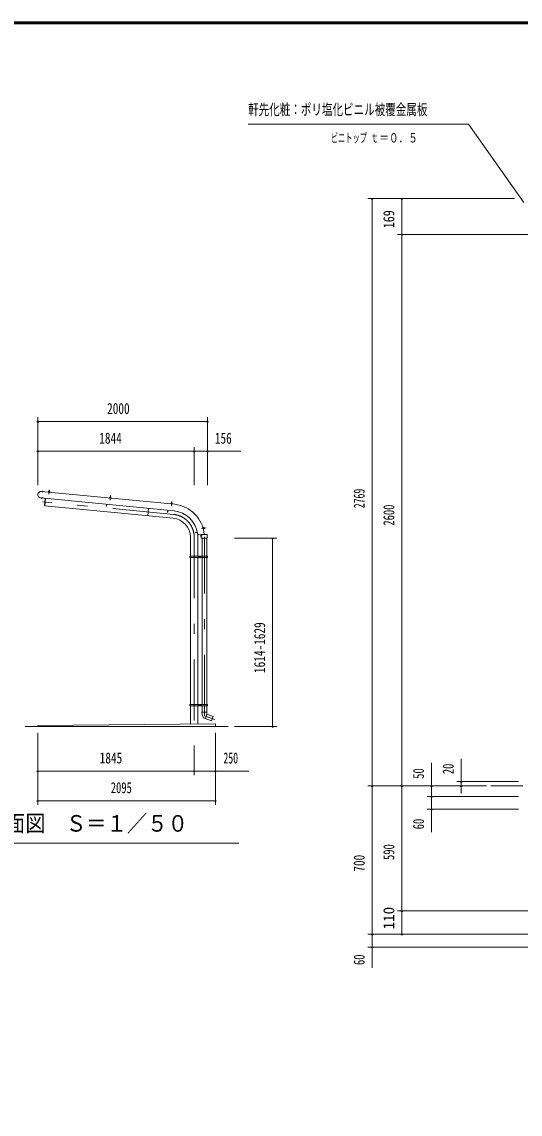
# Model space of a CAD drawing. Units: millimetres, scale not verified. Extents: x -25598 to 25608, y -10130 to 10130.
# Drawn here: x 10378 to 16254, y -2905 to 9970 of the extents above; entities that cross this region are included whole.
import ezdxf
from ezdxf.enums import TextEntityAlignment as Align

# ---------------------------------------------------------------- set-up
doc = ezdxf.new("R2010")
doc.units = ezdxf.units.MM
doc.header["$LTSCALE"] = 60
doc.linetypes.add('USER3', pattern=[24, 12, -5, 2, -5])
for name, color, linetype, lineweight in [('0-2_1-05BOLD', 7, 'Continuous', 18), ('0-3_1-25CENTER', 3, 'USER3', 18), ('0-5_1-55DIM', 3, 'Continuous', 18), ('0-6_2-02BOLD', 7, 'Continuous', 18), ('0-A_2-52DIM', 3, 'Continuous', 18), ('0-C_F-F1PAPER', 5, 'Continuous', 18)]:
    doc.layers.add(name, color=color, linetype=linetype, lineweight=lineweight)
doc.styles.add('ＭＳ ゴシック', font='')
doc.styles.get('ＭＳ ゴシック').set_extended_font_data('MS Gothic')

msp = doc.modelspace()

# ---------------------------------------------------------------- linework, layer by layer
at = {"layer": '0-2_1-05BOLD'}
for p, q in [((12180.45, 4283.12), (10607.31, 4434.61)), ((10697.38, 4436.71), (10696.89, 4431.61)), ((10703.36, 4430.98), (10703.85, 4436.08)), ((10599.94, 4357.96), (12172.76, 4206.51)), ((11418.56, 4362.12), (11419.05, 4367.21)), ((11425.51, 4366.59), (11425.02, 4361.49)), ((12140.71, 4297.73), (12140.22, 4292.63)), ((12146.68, 4292.01), (12147.17, 4297.11)), ((11871.75, 4235.49), (11863.41, 4148.8)), ((12520.41, 4005.11), (12525.46, 4006)), ((12526.58, 3999.61), (12521.54, 3998.72)), ((12535.71, 4001.47), (12534.67, 4007.38)), ((12365.87, 3670.63), (12365.87, 3895.63)), ((12448.15, 3950.29), (12425.5, 3946.29)), ((12454.96, 3895.63), (12454.96, 3670.63)), ((12528.4, 3930.52), (12466.3, 3924.94)), ((12495.53, 3927.46), (12495.53, 3927.57)), ((12498.73, 3927.46), (12498.73, 3927.85)), ((12502.72, 3670.63), (12502.72, 3882.46)), ((12557.72, 3882.46), (12557.72, 3670.63)), ((12358.17, 3662.63), (12364.27, 3662.63)), ((12364.27, 3654.63), (12364.27, 3670.63)), ((12365.87, 1923.23), (12365.87, 3654.63)), ((12454.96, 3654.63), (12454.96, 1923.23)), ((12456.57, 3670.63), (12456.57, 3654.63)), ((12501.12, 3654.63), (12501.12, 3670.63)), ((12502.72, 1923.23), (12502.72, 3654.63)), ((12557.72, 3654.63), (12557.72, 1923.23)), ((12559.32, 3670.63), (12559.32, 3654.63)), ((12559.32, 3662.63), (12565.42, 3662.63)), ((12364.27, 1915.23), (12358.17, 1915.23)), ((12364.27, 1907.23), (12364.27, 1923.23)), ((12365.87, 1691.82), (12365.87, 1907.23)), ((12454.96, 1907.23), (12454.96, 1692.67)), ((12456.57, 1923.23), (12456.57, 1907.23)), ((12501.12, 1907.23), (12501.12, 1923.23)), ((12502.72, 1831.77), (12502.72, 1907.23)), ((12560.72, 1808.68), (12541.91, 1756.99)), ((12557.72, 1907.23), (12557.72, 1831.77)), ((12559.32, 1923.23), (12559.32, 1907.23)), ((12565.42, 1915.23), (12559.32, 1915.23)), ((12539.15, 1758), (12614.92, 1730.42)), ((12810.41, 1664.63), (10415.41, 1664.63))]:
    msp.add_line(p, q, dxfattribs=at)
for points in [[(10692.16, 4432.06), (10708.09, 4430.53), (10707.94, 4428.94), (10692.01, 4430.47)], [(11413.82, 4362.58), (11413.67, 4360.98), (11429.6, 4359.45), (11429.75, 4361.04)], [(12135.33, 4291.49), (12135.48, 4293.08), (12151.41, 4291.55), (12151.26, 4289.96)], [(12520.79, 3993.76), (12522.36, 3994.04), (12519.58, 4009.79), (12518.01, 4009.51)], [(12494.33, 3882.46), (12564.33, 3882.46), (12564.33, 3927.46), (12494.33, 3927.46)], [(12358.17, 3654.63), (12358.17, 3670.63), (12565.42, 3670.63), (12565.42, 3654.63)], [(12565.42, 1907.23), (12565.42, 1923.23), (12358.17, 1923.23), (12358.17, 1907.23)]]:
    msp.add_lwpolyline(points, close=True, dxfattribs=at)
for points in [[(10693.66, 4431.92), (10694.15, 4437.02), (10695.06, 4437.43), (10706.26, 4436.36), (10707.08, 4435.77), (10706.59, 4430.67)], [(10703.65, 4436.61), (10704.49, 4445.38), (10698.52, 4445.95), (10697.68, 4437.18)], [(10698.52, 4445.95), (10699.07, 4446.4), (10704.04, 4445.93), (10704.49, 4445.38)], [(10654.18, 4352.74), (10646.13, 4269.12), (10649.32, 4268.82)], [(12162.02, 4120.04), (10649.02, 4265.73), (10657.37, 4352.43)], [(11379.03, 4282.94), (11376.83, 4260.05), (11373.64, 4260.36), (11375.84, 4283.25)], [(11428.25, 4361.18), (11428.74, 4366.28), (11427.92, 4366.87), (11416.73, 4367.94), (11415.81, 4367.53), (11415.32, 4362.43)], [(11419.34, 4367.69), (11420.18, 4376.47), (11426.16, 4375.89)], [(11420.18, 4376.47), (11420.73, 4376.91), (11425.71, 4376.44), (11426.16, 4375.89), (11425.31, 4367.12)], [(12136.98, 4292.94), (12137.47, 4298.04), (12138.39, 4298.46), (12149.59, 4297.38), (12150.4, 4296.8), (12149.91, 4291.7)], [(12146.97, 4297.63), (12147.82, 4306.4), (12141.85, 4306.98), (12141, 4298.21)], [(12141.85, 4306.98), (12142.39, 4307.43), (12147.37, 4306.95), (12147.82, 4306.4)], [(12100.69, 4213.45), (12098.49, 4190.56), (12095.3, 4190.86), (12097.51, 4213.75)], [(12522.1, 3995.52), (12527.15, 3996.41), (12527.49, 3997.36), (12525.54, 4008.43), (12524.89, 4009.2), (12519.85, 4008.31)], [(12525.99, 4005.85), (12534.67, 4007.38), (12535.25, 4006.97), (12536.12, 4002.05), (12535.71, 4001.47), (12527.03, 3999.94)], [(12425.5, 3946.29), (12424.94, 3949.44), (12447.57, 3953.43)], [(12614.92, 1730.42), (12633.73, 1782.1), (12557.72, 1809.77), (12559.72, 1831.77), (12500.72, 1831.77), (12503.18, 1804.7)], [(10565.41, 1664.63), (10565.41, 1674.63), (12660.41, 1694.63), (12660.41, 1664.63)]]:
    msp.add_lwpolyline(points, dxfattribs=at)
for centre in [(12478.84, 3662.63), (12478.84, 1915.23)]:
    msp.add_circle(centre, 6.25, dxfattribs=at)
for centre, radius, start, end in [((10605.04, 4396.24), 38.62, 82.41238, 262.41238), ((10692.81, 4428.38), 2, 84.4998, 264.4998), ((10695.54, 4434.5), 2.88, 50.11574, 110.11574), ((10699.63, 4426.2), 10.75, 66.91203, 102.08795), ((10705.24, 4433.57), 2.88, 58.88425, 118.88425), ((10706.75, 4427.04), 2, 264.50061, 84.50061), ((11414.48, 4358.89), 2, 84.4998, 264.4998), ((11417.2, 4365.01), 2.88, 50.11574, 110.11574), ((11421.3, 4356.7), 10.75, 66.91203, 102.08795), ((11426.9, 4364.08), 2.88, 58.88425, 118.88425), ((11428.41, 4357.55), 2, 264.50061, 84.50061), ((12136.14, 4289.41), 2, 84.4998, 264.4998), ((12138.87, 4295.52), 2.88, 50.11574, 110.11574), ((12142.96, 4287.22), 10.75, 66.91203, 102.08795), ((12148.56, 4294.59), 2.88, 58.88425, 118.88425), ((12150.07, 4288.06), 2, 264.50061, 84.50061), ((12140.41, 3895.63), 389.55, 4.68604, 84.10165), ((12140.41, 3895.63), 225.45, 0, 84.50003), ((12140.41, 3895.63), 312.55, 7.76237, 84.05869), ((12515.84, 4008.12), 2.38, 10.01471, 190.01471), ((12518.96, 3994.45), 1.68, 190.00774, 10.00774), ((12522.84, 4007.19), 2.88, 335.62325, 35.62325), ((12515.93, 4001.03), 10.75, 352.41954, 27.59546), ((12524.53, 3997.6), 2.88, 344.39175, 44.39175), ((12464.96, 3939.87), 15, 187.76337, 275.1433), ((12140.41, 3895.63), 314.55, 0, 6.42661), ((12140.41, 3895.63), 374.55, 4.87415, 5.13853), ((12557.95, 1809.68), 55, 185.19513, 249.99989)]:
    msp.add_arc(centre, radius, start, end, dxfattribs=at)
at = {"layer": '0-3_1-25CENTER'}
for p, q in [((10622.45, 4425.94), (10624.13, 4443.4)), ((10702.39, 4454.78), (10697.43, 4403.26)), ((11424.05, 4385.29), (11419.09, 4333.77)), ((10614.89, 4347.47), (10616.91, 4368.38)), ((12166.29, 4164.39), (10620.25, 4313.26)), ((12145.71, 4315.81), (12140.75, 4264.29)), ((12551.93, 4007.38), (12495.1, 3997.36)), ((12410.41, 3895.63), (12410.41, 1514.63)), ((12505.3, 3912.46), (12482.5, 3912.46)), ((12491.34, 3662.63), (12466.34, 3662.63)), ((12478.84, 3675.13), (12478.84, 3650.13)), ((12466.34, 1915.23), (12491.34, 1915.23)), ((12478.84, 1927.73), (12478.84, 1902.73))]:
    msp.add_line(p, q, dxfattribs=at)
msp.add_lwpolyline([(12652.96, 1745.84), (12530.22, 1790.51), (12530.22, 3900.6)], dxfattribs=at)
msp.add_arc((12140.41, 3895.63), 270, 0, 84.50003, dxfattribs=at)
at = {"layer": '0-5_1-55DIM'}
for p, q in [((10566.41, 4508.63), (10566.41, 5308.63)), ((12566.41, 5308.63), (12566.41, 4508.63)), ((10576.41, 5258.63), (10556.41, 5258.63)), ((10566.41, 5258.63), (12566.41, 5258.63)), ((10566.41, 5258.63), (12566.41, 5258.63)), ((12576.41, 5258.63), (12556.41, 5258.63)), ((10576.41, 4908.63), (10556.41, 4908.63)), ((10566.41, 4908.63), (12410.41, 4908.63)), ((12958.91, 4908.63), (10566.41, 4908.63)), ((12420.41, 4908.63), (12400.41, 4908.63)), ((12410.41, 4508.63), (12410.41, 4958.63)), ((12410.41, 4908.63), (12566.41, 4908.63)), ((12576.41, 4908.63), (12556.41, 4908.63)), ((13385.41, 3882.46), (12885.41, 3882.46)), ((13345.41, 3882.46), (13325.41, 3882.46)), ((13335.41, 1664.63), (13335.41, 3882.46)), ((10565.41, 1589.63), (10565.41, 739.63)), ((12660.41, 739.63), (12660.41, 1589.63)), ((12885.41, 1664.63), (13385.41, 1664.63)), ((13345.41, 1664.63), (13325.41, 1664.63)), ((12410.41, 1439.63), (12410.41, 1089.63)), ((10575.41, 1139.63), (10555.41, 1139.63)), ((10565.41, 1139.63), (12410.41, 1139.63)), ((13052.91, 1139.63), (10565.41, 1139.63)), ((12420.41, 1139.63), (12400.41, 1139.63)), ((12410.41, 1139.63), (12660.41, 1139.63)), ((12670.41, 1139.63), (12650.41, 1139.63)), ((10575.41, 789.63), (10555.41, 789.63)), ((10565.41, 789.63), (12660.41, 789.63)), ((10565.41, 789.63), (12660.41, 789.63)), ((12670.41, 789.63), (12650.41, 789.63)), ((9937.91, 289.63), (12937.91, 289.63))]:
    msp.add_line(p, q, dxfattribs=at)
for centre in [(10566.41, 5258.63), (12566.41, 5258.63), (10566.41, 4908.63), (12410.41, 4908.63), (12566.41, 4908.63), (13335.41, 3882.46), (13335.41, 1664.63), (10565.41, 1139.63), (12410.41, 1139.63), (12660.41, 1139.63), (10565.41, 789.63), (12660.41, 789.63)]:
    msp.add_arc(centre, 10, 180, 0, dxfattribs=at)
at = {"layer": '0-6_2-02BOLD'}
msp.add_line((16283.85, 964.89), (15908.85, 964.89), dxfattribs=at)
at = {"layer": '0-A_2-52DIM'}
for p, q in [((14458.85, 7887.39), (16188.45, 7887.39)), ((14518.85, 7887.39), (14498.85, 7887.39)), ((14508.85, 7887.39), (14508.85, -1180.11)), ((14868.85, 7887.39), (14848.85, 7887.39)), ((14858.85, -785.11), (14858.85, 7887.39)), ((16367.97, 7464.89), (14808.85, 7464.89)), ((14868.85, 7464.89), (14848.85, 7464.89)), ((15208.84, 419.89), (15208.84, 1234.89)), ((15558.85, 872.8), (15558.85, 1284.89)), ((14458.85, 964.89), (15858.84, 964.89)), ((14518.84, 964.89), (14498.84, 964.89)), ((14868.85, 964.89), (14848.85, 964.89)), ((15218.84, 964.89), (15198.84, 964.89)), ((15508.85, 1014.89), (16233.84, 1014.89)), ((15568.85, 1014.89), (15548.85, 1014.89)), ((15568.85, 964.89), (15548.85, 964.89)), ((16233.84, 839.89), (15158.85, 839.89)), ((15218.84, 839.89), (15198.84, 839.89)), ((15158.85, 689.89), (16233.84, 689.89)), ((15218.84, 689.89), (15198.84, 689.89)), ((20734.97, -510.11), (14808.85, -510.11)), ((14868.84, -510.11), (14848.84, -510.11)), ((14458.84, -785.11), (19471.35, -785.11)), ((14518.85, -785.11), (14498.85, -785.11)), ((14868.84, -785.11), (14848.84, -785.11)), ((14458.84, -935.11), (19471.35, -935.11)), ((14518.85, -935.11), (14498.85, -935.11))]:
    msp.add_line(p, q, dxfattribs=at)
msp.add_lwpolyline([(16298.3, 7840.42), (15646.34, 8764.89), (13046.35, 8764.89)], dxfattribs=at)
for centre in [(14508.85, 7887.39), (14858.85, 7887.39), (14858.85, 7464.89), (14508.84, 964.89), (14858.85, 964.89), (15208.84, 964.89), (15558.85, 1014.89), (15558.85, 964.89), (15208.84, 839.89), (15208.84, 689.89), (14858.84, -510.11), (14508.85, -785.11), (14858.84, -785.11), (14508.85, -935.11)]:
    msp.add_arc(centre, 10, 180, 0, dxfattribs=at)
at = {"layer": '0-C_F-F1PAPER'}
for points in [[(25607.76, -10130.04), (-3092.24, -10130.04), (-3092.24, 9969.96), (25607.76, 9969.96)], [(25605.25, -10127.54), (-3089.74, -10127.54), (-3089.74, 9967.46), (25605.25, 9967.46)], [(25602.76, -10125.04), (-3087.24, -10125.04), (-3087.24, 9964.96), (25602.76, 9964.96)], [(25600.26, -10122.54), (25600.26, 9962.46), (-3084.74, 9962.46), (-3084.74, -10122.54)], [(25597.76, -10120.04), (-3082.24, -10120.04), (-3082.24, 9959.96), (25597.76, 9959.96)], [(25595.26, -10117.54), (25595.26, 9957.46), (-3079.74, 9957.46), (-3079.74, -10117.54)], [(25592.75, -10115.04), (-3077.24, -10115.04), (-3077.24, 9954.96), (25592.75, 9954.96)], [(25590.26, -10112.54), (25590.26, 9952.46), (-3074.74, 9952.46), (-3074.74, -10112.54)], [(25587.75, -10110.04), (25587.75, 9949.96), (-3072.24, 9949.96), (-3072.24, -10110.04)], [(25585.26, -10107.54), (25585.26, 9947.46), (-3069.74, 9947.46), (-3069.74, -10107.54)], [(25582.76, -10105.04), (-3067.24, -10105.04), (-3067.24, 9944.96), (25582.76, 9944.96)]]:
    msp.add_lwpolyline(points, close=True, dxfattribs=at)

# ---------------------------------------------------------------- texts
at = {"layer": '0-5_1-55DIM', "color": 7, "style": 'ＭＳ ゴシック'}
for s, height, width, p in [('2000', 130.2, 0.75, (11383.38, 5308.63)), ('1844', 130.2, 0.75, (11290.86, 4958.63)), ('156', 130.2, 0.75, (12653.77, 4958.63)), ('1845', 130.2, 0.75, (11295.69, 1189.63)), ('250', 130.2, 0.65, (12754.83, 1189.63)), ('2095', 130.2, 0.7, (11426.91, 839.63)), ('側面図\u3000Ｓ＝１／５０', 195.4, 0.9, (9937.91, 366.28))]:
    msp.add_text(s, height=height, dxfattribs=dict(at, width=width)).set_placement(p, align=Align.BOTTOM_LEFT)
at = {"layer": '0-5_1-55DIM', "color": 7, "style": 'ＭＳ ゴシック', "width": 0.75}
msp.add_text('1614-1629', height=130.2, rotation=90, dxfattribs=at).set_placement((13285.41, 2294.78), align=Align.BOTTOM_LEFT)
at = {"layer": '0-A_2-52DIM', "color": 7, "style": 'ＭＳ ゴシック'}
for s, height, width, p in [('軒先化粧：ポリ塩化ビニル被覆金属板', 130.2, 0.7, (13046.35, 8832.66)), ('ビニトップ ', 110.7, 0.55, (14021.34, 8514.89)), ('ｔ＝０．５', 110.7, 0.75, (14480.62, 8514.89))]:
    msp.add_text(s, height=height, dxfattribs=dict(at, width=width)).set_placement(p, align=Align.BOTTOM_LEFT)
for s, width, p in [('169', 0.8, (14808.85, 7537.07)), ('2769', 0.65, (14458.85, 4236.91)), ('2600', 0.7, (14808.85, 4032.14)), ('50', 0.7, (15158.84, 1048.18)), ('20', 0.7, (15508.84, 1102.57)), ('60', 0.7, (15158.84, 452.78)), ('590', 0.7, (14808.85, 91.01)), ('700', 0.75, (14458.84, -47.11)), ('60', 0.7, (14458.84, -1147.22))]:
    msp.add_text(s, height=130.2, rotation=90, dxfattribs=dict(at, width=width)).set_placement(p, align=Align.BOTTOM_LEFT)
msp.add_text('110', height=130.2, rotation=90, dxfattribs=at).set_placement((14808.85, -727.41), align=Align.BOTTOM_LEFT)

doc.saveas('drawing.dxf')
